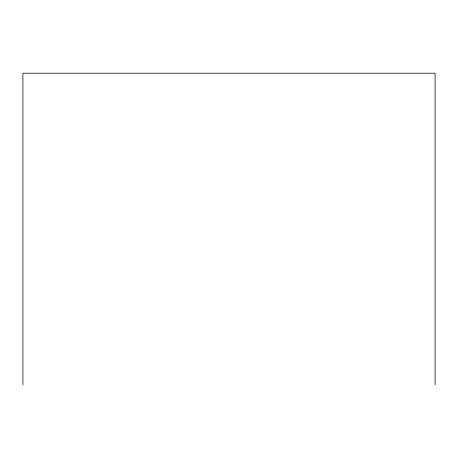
<?xml version="1.0" encoding="UTF-8"?>
<svg xmlns="http://www.w3.org/2000/svg" width="458" height="458" viewBox="0 0 458 458"><rect width="100%" height="100%" fill="white"/><g stroke="black" fill="none" stroke-linecap="round" stroke-linejoin="round"><path stroke-width="0.69" d="M435.1 384.8L435.1 73.2L22.9 73.2L22.9 384.8"/></g></svg>
